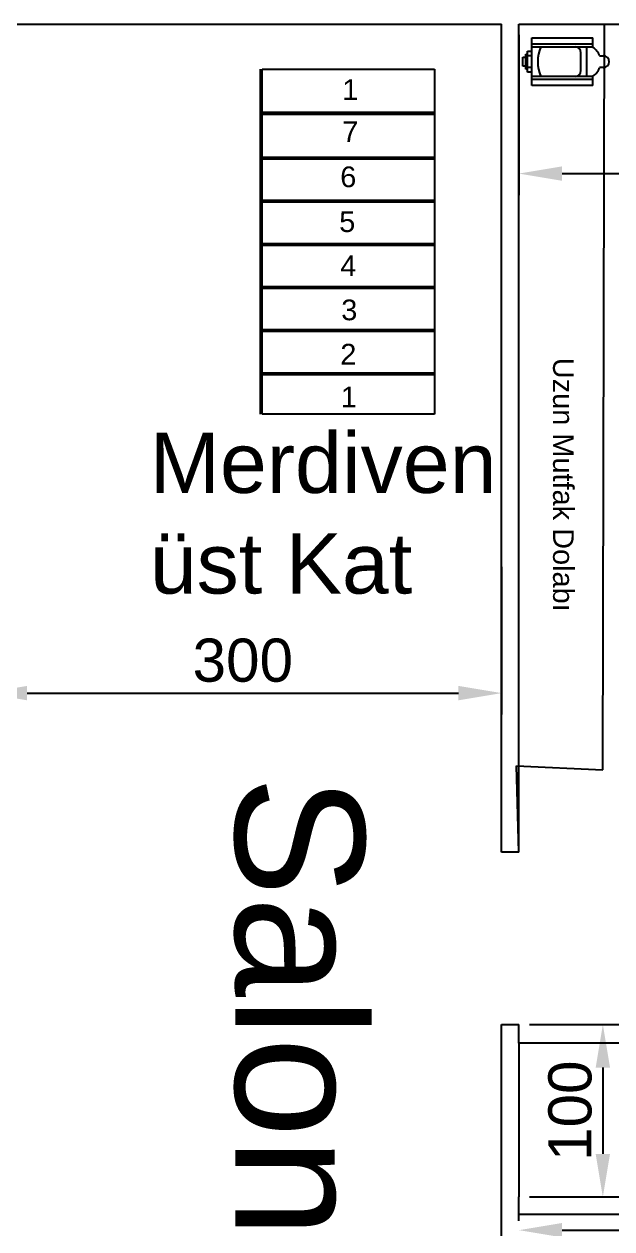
# Model space of a CAD drawing. Header units: millimetres. Extents: x 27207 to 63174, y 4783 to 28482.
# Drawn here: x 51836 to 52177, y 15577 to 16275 of the extents above; entities that cross this region are included whole.
import ezdxf

# ---------------------------------------------------------------- set-up
doc = ezdxf.new("R2010")
doc.units = ezdxf.units.MM
doc.header["$LTSCALE"] = 20
doc.linetypes.add('ACAD_ISO02W100', pattern=[15, 12, -3])
doc.layers.get('Defpoints').update_dxf_attribs({"color": 5})
doc.layers.add('İsimler', color=2, linetype='Continuous')
doc.layers.add('malzemeler', color=8, linetype='Continuous')
doc.layers.add('Uzunluklar', color=4, linetype='Continuous', lineweight=211)
doc.styles.add('Arial_3', font='Arial Unicode MS.ttf', dxfattribs={"height": 3})
doc.styles.get("Standard").update_dxf_attribs({"font": 'Arial Unicode MS.ttf'})
doc.dimstyles.new('Decimal-25', dxfattribs={"dimscale": 10, "dimtxt": 2.5, "dimasz": 2.5, "dimexe": 1.25, "dimexo": 0.625, "dimtad": 1, "dimtxsty": 'Standard', "dimcen": 2.5, "dimadec": 0, "dimazin": 0, "dimtfac": 1, "dimtmove": 0, "dimatfit": 3, "dimfxl": 1, "dimarcsym": 0})

# ---------------------------------------------------------------- blocks, each defined once
blk = doc.blocks.new('*D120')
at = {"layer": 'Defpoints', "color": 0, "linetype": 'ACAD_ISO02W100', "ltscale": 70, "transparency": 16777216}
for p in [(51812.91, 15966.69), (52112.91, 15966.69), (52112.91, 15887.2)]:
    blk.add_point(p, dxfattribs=at)
at = {"layer": 'Uzunluklar', "color": 0, "linetype": 'ACAD_ISO02W100', "lineweight": -2, "ltscale": 70, "transparency": 16777216}
for p, q in [((51812.91, 15960.44), (51812.91, 15874.7)), ((52112.91, 15960.44), (52112.91, 15874.7)), ((51837.91, 15887.2), (52087.91, 15887.2))]:
    blk.add_line(p, q, dxfattribs=at)
at = {"layer": 'Uzunluklar', "color": 0, "linetype": 'ACAD_ISO02W100', "ltscale": 70, "transparency": 16777216}
for points in [[(51837.91, 15891.36), (51837.91, 15883.03), (51812.91, 15887.2)], [(52087.91, 15891.36), (52087.91, 15883.03), (52112.91, 15887.2)]]:
    blk.add_solid(points, dxfattribs=at)
at = {"layer": 'Uzunluklar', "color": 0, "linetype": 'ACAD_ISO02W100', "lineweight": 50, "ltscale": 70, "transparency": 16777216, "insert": (51962.91, 15906.12), "char_height": 25, "attachment_point": 5}
blk.add_mtext('300', dxfattribs=at)
blk = doc.blocks.new('*D113')
at = {"layer": 'Defpoints', "color": 0, "linetype": 'ACAD_ISO02W100', "ltscale": 70, "transparency": 16777216}
for p in [(52122.91, 15695.07), (52122.91, 15595.07), (52171.58, 15595.07)]:
    blk.add_point(p, dxfattribs=at)
at = {"layer": 'Uzunluklar', "color": 0, "linetype": 'ACAD_ISO02W100', "lineweight": -2, "ltscale": 70, "transparency": 16777216}
for p, q in [((52129.16, 15695.07), (52184.08, 15695.07)), ((52171.58, 15670.07), (52171.58, 15620.07)), ((52129.16, 15595.07), (52184.08, 15595.07))]:
    blk.add_line(p, q, dxfattribs=at)
at = {"layer": 'Uzunluklar', "color": 0, "linetype": 'ACAD_ISO02W100', "ltscale": 70, "transparency": 16777216}
for points in [[(52167.41, 15670.07), (52175.75, 15670.07), (52171.58, 15695.07)], [(52167.41, 15620.07), (52175.75, 15620.07), (52171.58, 15595.07)]]:
    blk.add_solid(points, dxfattribs=at)
at = {"layer": 'Uzunluklar', "color": 0, "linetype": 'ACAD_ISO02W100', "lineweight": 50, "ltscale": 70, "transparency": 16777216, "insert": (52152.66, 15645.07), "char_height": 25, "attachment_point": 5, "rotation": 90}
blk.add_mtext('100', dxfattribs=at)
blk = doc.blocks.new('*D127')
at = {"layer": 'Defpoints', "color": 0, "linetype": 'ACAD_ISO02W100', "ltscale": 70, "transparency": 16777216}
for p in [(52122.91, 15575.07), (52652.91, 15575.82), (52652.91, 15575.07)]:
    blk.add_point(p, dxfattribs=at)
at = {"layer": 'Uzunluklar', "color": 0, "linetype": 'ACAD_ISO02W100', "lineweight": -2, "ltscale": 70, "transparency": 16777216}
for p, q in [((52122.91, 15581.32), (52122.91, 15588.32)), ((52652.91, 15581.32), (52652.91, 15588.32)), ((52147.91, 15575.82), (52627.91, 15575.82))]:
    blk.add_line(p, q, dxfattribs=at)
at = {"layer": 'Uzunluklar', "color": 0, "linetype": 'ACAD_ISO02W100', "ltscale": 70, "transparency": 16777216}
for points in [[(52147.91, 15579.98), (52147.91, 15571.65), (52122.91, 15575.82)], [(52627.91, 15579.98), (52627.91, 15571.65), (52652.91, 15575.82)]]:
    blk.add_solid(points, dxfattribs=at)
at = {"layer": 'Uzunluklar', "color": 0, "linetype": 'ACAD_ISO02W100', "lineweight": 50, "ltscale": 70, "transparency": 16777216, "insert": (52387.91, 15594.74), "char_height": 25, "attachment_point": 5}
blk.add_mtext('530', dxfattribs=at)
blk = doc.blocks.new('*D129')
at = {"layer": 'Defpoints', "color": 0, "linetype": 'ACAD_ISO02W100', "ltscale": 70, "transparency": 16777216}
for p in [(52122.91, 16275.07), (52652.91, 16275.07), (52652.91, 16188.39)]:
    blk.add_point(p, dxfattribs=at)
at = {"layer": 'Uzunluklar', "color": 0, "linetype": 'ACAD_ISO02W100', "lineweight": -2, "ltscale": 70, "transparency": 16777216}
for p, q in [((52122.91, 16268.82), (52122.91, 16175.89)), ((52652.91, 16268.82), (52652.91, 16175.89)), ((52147.91, 16188.39), (52627.91, 16188.39))]:
    blk.add_line(p, q, dxfattribs=at)
at = {"layer": 'Uzunluklar', "color": 0, "linetype": 'ACAD_ISO02W100', "ltscale": 70, "transparency": 16777216}
for points in [[(52147.91, 16192.56), (52147.91, 16184.23), (52122.91, 16188.39)], [(52627.91, 16192.56), (52627.91, 16184.23), (52652.91, 16188.39)]]:
    blk.add_solid(points, dxfattribs=at)
at = {"layer": 'Uzunluklar', "color": 0, "linetype": 'ACAD_ISO02W100', "lineweight": 50, "ltscale": 70, "transparency": 16777216, "insert": (52387.91, 16207.31), "char_height": 25, "attachment_point": 5}
blk.add_mtext('530', dxfattribs=at)
blk = doc.blocks.new('A$C4D441622')
for p, q in [((0.162, 0.699, -0.343), (0.162, 0.724, -0.343)), ((0.162, 0.724, -0.343), (0.237, 0.724, -0.343)), ((0.237, 0.724, -0.343), (0.237, 0.699, -0.343)), ((0, 0.137, -0.343), (0, 0.649, -0.343)), ((0, 0.649, -0.343), (0.399, 0.649, -0.343)), ((0.05, 0.137, -0.343), (0.05, 0.649, -0.343)), ((0.075, 0.137, -0.343), (0.075, 0.649, -0.343)), ((0.112, 0.649, -0.343), (0.112, 0.686, -0.343)), ((0.112, 0.686, -0.343), (0.287, 0.686, -0.343)), ((0.137, 0.686, -0.343), (0.137, 0.699, -0.343)), ((0.137, 0.699, -0.343), (0.262, 0.699, -0.343)), ((0.15, 0.649, -0.343), (0.15, 0.686, -0.343)), ((0.25, 0.649, -0.343), (0.25, 0.686, -0.343)), ((0.262, 0.699, -0.343), (0.262, 0.686, -0.343)), ((0.287, 0.686, -0.343), (0.287, 0.649, -0.343)), ((0.324, 0.649, -0.343), (0.324, 0.137, -0.343)), ((0.349, 0.649, -0.343), (0.349, 0.137, -0.343)), ((0.399, 0.649, -0.343), (0.399, 0.137, -0.343)), ((0.125, 0.237, -0.343), (0.275, 0.237, -0.343)), ((0, 0.137, -0.343), (0.075, 0.137, -0.343)), ((0.075, 0.187, -0.343), (0.324, 0.187, -0.343)), ((0.324, 0.137, -0.343), (0.399, 0.137, -0.343)), ((0.15, 0.05, -0.343), (0.15, 0.081, -0.343)), ((0.25, 0.081, -0.343), (0.25, 0.05, -0.343))]:
    blk.add_line(p, q)
for centre, radius, start, end in [((0.2, 0.275, -0.343), 0.324, 67.3801, 112.6199), ((0.125, 0.287, -0.343), 0.0499, 180, 270), ((0.275, 0.287, -0.343), 0.0499, 270, 0), ((0.193, 0.207, -0.343), 0.133, 211.6987, 251.0219), ((0.206, 0.207, -0.343), 0.133, 288.9781, 328.3013), ((0.2, 0.05, -0.343), 0.0499, 180, 0)]:
    blk.add_arc(centre, radius, start, end)

msp = doc.modelspace()

# ---------------------------------------------------------------- linework, layer by layer
for p, q in [((51512.911, 16275.067), (52112.911, 16275.067)), ((52112.911, 15966.695), (52112.911, 16275.067)), ((52122.911, 16275.067), (52652.911, 16275.067)), ((52122.911, 15966.695), (52122.911, 16275.067)), ((51973.098, 16048.942), (51973.098, 16248.942)), ((51974.098, 16048.942), (51974.098, 16248.942)), ((51974.098, 16248.942), (52074.098, 16248.942)), ((52074.098, 16248.942), (52074.098, 16048.942)), ((51974.098, 16223.942), (52074.098, 16223.942)), ((51974.098, 16222.942), (52074.098, 16222.942)), ((52074.098, 16217.418), (52074.098, 16178.929)), ((51974.098, 16197.942), (52074.098, 16197.942)), ((51974.098, 16196.942), (52074.098, 16196.942)), ((51974.098, 16172.942), (52074.098, 16172.942)), ((51974.098, 16171.942), (52074.098, 16171.942)), ((51974.098, 16147.942), (52074.098, 16147.942)), ((51974.098, 16146.942), (52074.098, 16146.942)), ((51974.098, 16122.942), (52074.098, 16122.942)), ((51974.098, 16121.942), (52074.098, 16121.942)), ((52074.098, 16126.547), (52074.098, 16071.219)), ((51974.098, 16097.942), (52074.098, 16097.942)), ((51974.098, 16096.942), (52074.098, 16096.942)), ((51974.098, 16072.942), (52074.098, 16072.942)), ((51974.098, 16071.942), (52074.098, 16071.942)), ((52074.098, 16048.942), (51974.098, 16048.942)), ((52043.311, 16048.942), (51998.211, 16048.942)), ((52112.911, 15795.067), (52112.911, 15966.695)), ((52122.911, 15795.067), (52122.911, 15966.695)), ((52112.911, 15695.067), (52122.911, 15695.067)), ((52112.911, 15166.695), (52112.911, 15595.067)), ((52122.911, 15585.067), (52122.911, 15595.067)), ((52122.911, 15585.067), (52122.911, 15595.067)), ((52122.911, 15585.067), (52652.911, 15585.067))]:
    msp.add_line(p, q)
at = {"ltscale": 75}
for p, q in [((52122.911, 15795.067), (52112.911, 15795.067)), ((52112.911, 15595.067), (52112.911, 15695.067)), ((52122.911, 15684.265), (52122.911, 15695.067)), ((52122.911, 15684.265), (52122.911, 15595.067))]:
    msp.add_line(p, q, dxfattribs=at)
at = {"layer": 'malzemeler', "ltscale": 75}
for p, q in [((52171.479, 15842.625), (52172.492, 16275.067)), ((52122.911, 15795.067), (52121.538, 15845.048)), ((52121.538, 15845.048), (52171.479, 15842.625)), ((52379.315, 15684.265), (52122.911, 15684.265))]:
    msp.add_line(p, q, dxfattribs=at)

# ---------------------------------------------------------------- block references
at = {"layer": 'malzemeler', "ltscale": 75, "xscale": 69.22088410668054, "yscale": 69.22088410668054, "zscale": 69.22088410668054, "rotation": 90}
msp.add_blockref('A$C4D441622', (52175.321, 16239.439, 23.733), dxfattribs=at)

# ---------------------------------------------------------------- texts
at = {"char_height": 12, "attachment_point": 1, "style": 'Arial_3'}
for s, insert in [('1', (52020.563, 16243.058)), ('7', (52020.563, 16218.678)), ('6', (52019.373, 16192.514)), ('5', (52018.773, 16166.501)), ('4', (52019.368, 16140.932)), ('3', (52019.964, 16115.362)), ('2', (52019.415, 16089.691)), ('1', (52019.674, 16064.862))]:
    msp.add_mtext_dynamic_manual_height_columns(s, width=46.18692, gutter_width=15, heights=[0], dxfattribs=dict(at, insert=insert))
at = {"layer": 'İsimler', "insert": (51908.934, 16038.258), "char_height": 35, "attachment_point": 1, "style": 'Arial_3'}
msp.add_mtext_dynamic_manual_height_columns('{\\fArial Unicode MS|b0|i0|c134|p34;Merdiven^J}üst Kat', width=498.24104, gutter_width=15, heights=[0], dxfattribs=at)
at = {"layer": 'İsimler', "insert": (52033.517, 15839.168), "char_height": 75, "attachment_point": 1, "rotation": 270, "style": 'Arial_3'}
msp.add_mtext_dynamic_manual_height_columns('Salon', width=498.24104, gutter_width=15, heights=[0], dxfattribs=at)
at = {"layer": 'malzemeler', "ltscale": 75, "insert": (52154.731, 16081.572), "char_height": 12, "attachment_point": 1, "rotation": 270, "style": 'Arial_3'}
msp.add_mtext_dynamic_manual_height_columns('Uzun Mutfak Dolabı', width=189.85415, gutter_width=15, heights=[0], dxfattribs=at)

# ---------------------------------------------------------------- dimensions: what is measured, and where the dimension line sits
at = {"layer": 'Uzunluklar', "linetype": 'ACAD_ISO02W100', "lineweight": 50, "ltscale": 70}
for base, p1, p2, picture, middle in [((52652.911, 16188.393), (52122.911, 16275.067), (52652.911, 16275.067), '*D129', (52387.911, 16207.314)), ((52112.911, 15887.198), (51812.911, 15966.695), (52112.911, 15966.695), '*D120', (51962.911, 15906.118))]:
    dim = msp.add_linear_dim(base=base, p1=p1, p2=p2, dimstyle='Decimal-25', dxfattribs=at)
    dim.commit()
    dim.dimension.update_dxf_attribs({"geometry": picture, "text_midpoint": middle})
dim = msp.add_linear_dim(base=(52171.581, 15595.067), p1=(52122.911, 15695.067), p2=(52122.911, 15595.067), angle=90, dimstyle='Decimal-25', dxfattribs=at)
dim.commit()
dim.dimension.update_dxf_attribs({"geometry": '*D113', "text_midpoint": (52152.661, 15645.067)})
dim = msp.add_linear_dim(base=(52652.911, 15575.817), p1=(52122.911, 15575.067), p2=(52652.911, 15575.067), dimstyle='Decimal-25', dxfattribs=at)
dim.commit()
dim.dimension.update_dxf_attribs({"geometry": '*D127', "text_midpoint": (52387.911, 15575.817), "dimtype": 160})

doc.saveas('drawing.dxf')
